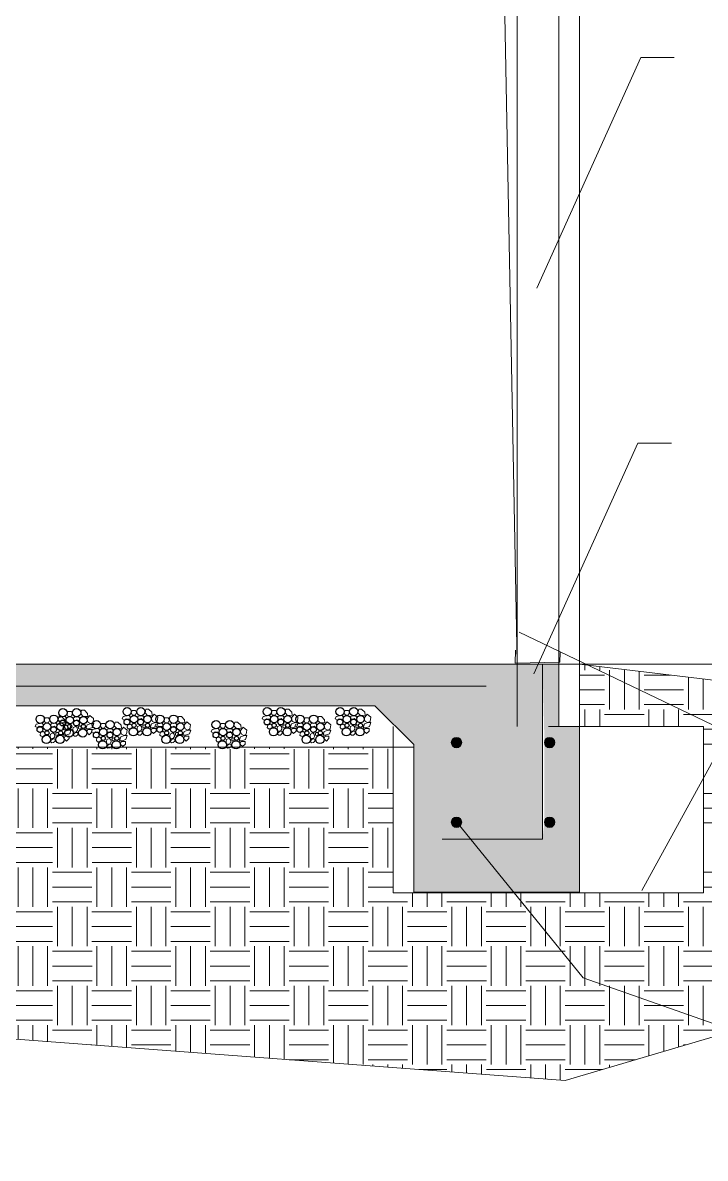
# Model space of a CAD drawing. Header units: feet. Extents: x -21894 to -15366, y -14204 to -9109.
# Drawn here: x -21257.543 to -21255.483, y -11072.071 to -11068.645 of the extents above; entities that cross this region are included whole.
import ezdxf

# ---------------------------------------------------------------- set-up
doc = ezdxf.new("R2010")
doc.units = ezdxf.units.FT
doc.header["$MEASUREMENT"] = 0
doc.linetypes.add('CENTERX2', pattern=[4, 2.5, -0.5, 0.5, -0.5])
doc.layers.get('0').update_dxf_attribs({"color": 4, "linetype": 'CENTERX2', "lineweight": 5})
for name, color, linetype, lineweight in [('anno line', 1, 'Continuous', 5), ('dim', 3, 'Continuous', 5), ('GRAVEL2', 4, 'CENTERX2', 5), ('hatch1', 9, 'CENTERX2', 5), ('hatch2', 6, 'CENTERX2', 5), ('pipe', 4, 'Continuous', 5), ('STRUCTURAL', 6, 'Continuous', 5), ('wall', 7, 'Continuous', 9), ('wall-outside', 7, 'Continuous', 13)]:
    doc.layers.add(name, color=color, linetype=linetype, lineweight=lineweight)
doc.layers.add('GRAVEL1', color=8, linetype='Continuous')

# ---------------------------------------------------------------- blocks, each defined once
blk = doc.blocks.new('STONE')
at = {"layer": 'GRAVEL1'}
for centre, radius in [((-0.6, 0.8), 0.399), ((0.72, 0.8), 0.399), ((-0.62, -0.2), 0.279), ((0.06, 0.08), 0.359), ((0.7, -0.2), 0.279), ((1.37, 0.08), 0.359), ((0, -1.15), 0.399), ((0.06, -0.52), 0.199), ((1.32, -1.15), 0.399), ((1.37, -0.52), 0.199)]:
    blk.add_circle(centre, radius, dxfattribs=at)

msp = doc.modelspace()

# ---------------------------------------------------------------- hatches: boundary and pattern name
at = {"layer": 'dim'}
h = msp.add_hatch(color=256, dxfattribs=at)
h.dxf.hatch_style = 1
h.paths.add_polyline_path([(-21256.21796, -11070.81651, 1), (-21256.24921, -11070.81651, 1)])
h = msp.add_hatch(color=256, dxfattribs=at)
h.dxf.hatch_style = 1
h.paths.add_polyline_path([(-21255.93671, -11070.81651, 1), (-21255.96796, -11070.81651, 1)])
h = msp.add_hatch(color=256, dxfattribs=at)
h.dxf.hatch_style = 1
h.paths.add_polyline_path([(-21256.21796, -11071.05675, 1), (-21256.24921, -11071.05675, 1)])
h = msp.add_hatch(color=256, dxfattribs=at)
h.dxf.hatch_style = 1
h.paths.add_polyline_path([(-21255.93671, -11071.05675, 1), (-21255.96796, -11071.05675, 1)])
at = {"layer": 'hatch1'}
h = msp.add_hatch(dxfattribs=at)
h.set_pattern_fill('AR-CONC', color=256, scale=0.01875)
h.set_pattern_definition([(50, (-21455.68412, -11079.14434), (0.13448772, -0.01176615), [0.01406265, -0.15468915]), (355, (-21455.68412, -11079.14434), (-0.02601615, 0.14103753), [0.01125012, -0.12375132]), (100.451444, (-21455.67291, -11079.14532), (0.10847157, 0.12927138), [0.01195141, -0.13146555]), (46.1842, (-21455.68412, -11079.10684), (0.20010989, -0.0310352), [0.02109398, -0.23203373]), (96.63564, (-21455.66744, -11079.10943), (0.17525099, 0.18264919), [0.01792713, -0.19719844]), (351.18416, (-21455.68412, -11079.10684), (0.17525099, 0.18264919), [0.01687518, -0.18562698]), (21, (-21455.66537, -11079.11622), (0.11192127, -0.07549185), [0.01406265, -0.15468915]), (326, (-21455.66537, -11079.11622), (0.04562211, 0.13596709), [0.01125012, -0.12375132]), (71.451445, (-21455.65604, -11079.12251), (0.15754338, 0.06047524), [0.01195141, -0.13146555]), (37.5, (-21455.68412, -11079.144342), (0.002279997, 0.062418264), [0, -0.122251306, 0, -0.125626342, 0, -0.124220077]), (7.5, (-21455.68412, -11079.14434), (0.049326065, 0.073952986), [0, -0.071625765, 0, -0.119438776, 0, -0.047344256]), (327.5, (-21455.725934, -11079.14434), (0.100092776, -0.004229084), [0, -0.0468755, 0, -0.146251562, 0, -0.194064573]), (317.5, (-21455.74468, -11079.14434), (0.109348575, 0.018769885), [0, -0.06093815, 0, -0.097126038, 0, -0.137813972])])
h.paths.add_polyline_path([(-21266.61261, -11070.82237), (-21266.49542, -11070.70519), (-21263.13049, -11070.70519), (-21263.13812, -11070.58018), (-21267.00128, -11070.58018), (-21267.00714, -11071.05675, -1), (-21267.03839, -11071.05675, -1), (-21267.00714, -11071.05675), (-21267.00714, -11070.81671, -0.9938716), (-21267.03839, -11070.81651, -1), (-21267.00714, -11070.81651), (-21267.00128, -11070.58018), (-21267.05011, -11070.58018), (-21267.05011, -11070.76769), (-21267.11261, -11070.76769), (-21267.11261, -11071.26769), (-21266.61261, -11071.26769)])
h.paths.add_polyline_path([(-21266.75714, -11070.81651, -1), (-21266.72589, -11070.81651, -1)], flags=16)
h.paths.add_polyline_path([(-21266.72589, -11071.05675, -1), (-21266.75714, -11071.05675, -1)], flags=16)
h.paths.add_polyline_path([(-21255.97382, -11070.58018), (-21260.50858, -11070.58018), (-21260.53595, -11070.70519), (-21256.47969, -11070.70519), (-21256.3625, -11070.82237), (-21256.3625, -11071.26769), (-21255.86249, -11071.26769), (-21255.86249, -11070.76769), (-21255.92499, -11070.76769), (-21255.92499, -11070.58018), (-21255.97382, -11070.58018), (-21255.96796, -11070.81651, -1), (-21255.93671, -11070.81651, -1), (-21255.96796, -11070.81651), (-21255.96796, -11071.05644, -0.9899843), (-21255.93671, -11071.05675, -1), (-21255.96796, -11071.05675), (-21255.97382, -11071.10753)])
h.paths.add_polyline_path([(-21256.24921, -11070.81651, -1), (-21256.21796, -11070.81651, -1)], flags=16)
h.paths.add_polyline_path([(-21256.21796, -11071.05675, -1), (-21256.24921, -11071.05675, -1)], flags=16)
at = {"layer": 'hatch2'}
h = msp.add_hatch(dxfattribs=at)
h.set_pattern_fill('EARTH', color=256, scale=0.476138)
h.set_pattern_definition([(0, (-5378.48879, -2181.08653), (0.1190345, 0.1190345), [0.1190345, -0.1190345]), (0, (-5378.48879, -2181.0419), (0.1190345, 0.1190345), [0.1190345, -0.1190345]), (0, (-5378.48879, -2180.99726), (0.1190345, 0.1190345), [0.1190345, -0.1190345]), (90, (-5378.47391, -2180.98238), (-0.1190345, 0.1190345), [0.1190345, -0.1190345]), (90, (-5378.42927, -2180.98238), (-0.1190345, 0.1190345), [0.1190345, -0.1190345]), (90, (-5378.38464, -2180.98238), (-0.1190345, 0.1190345), [0.1190345, -0.1190345])])
h.paths.add_polyline_path([(-21255.90577, -11071.8361), (-21254.93698, -11071.5502), (-21254.90768, -11071.1279), (-21255.08132, -11070.67241), (-21255.86249, -11070.58018), (-21255.86249, -11070.76769), (-21255.48749, -11070.76769), (-21255.48749, -11071.26964), (-21256.425, -11071.26964), (-21256.425, -11070.83019), (-21256.91572, -11070.83019), (-21256.93391, -11070.84515), (-21256.93261, -11070.83687), (-21256.9393, -11070.83019), (-21257.27703, -11070.83019), (-21257.29523, -11070.84515), (-21257.29392, -11070.83687), (-21257.30061, -11070.83019), (-21257.63007, -11070.83019), (-21257.64826, -11070.84515), (-21257.64695, -11070.83687), (-21257.65364, -11070.83019), (-21257.99138, -11070.83019), (-21258.00958, -11070.84515), (-21258.00827, -11070.83687), (-21258.01496, -11070.83019), (-21258.4253, -11070.83019), (-21258.4435, -11070.84515), (-21258.44219, -11070.83687), (-21258.44888, -11070.83019), (-21258.86343, -11070.83019), (-21258.88163, -11070.84515), (-21258.88032, -11070.83687), (-21258.88701, -11070.83019), (-21260.56331, -11070.83019), (-21260.82017, -11072.00357), (-21258.63685, -11071.63105)])

# ---------------------------------------------------------------- linework, layer by layer
at = {"layer": 'anno line', "linetype": 'Continuous'}
msp.add_line((-21254.66316, -11070.58018), (-21255.86249, -11070.58018), dxfattribs=at)
for points in [[(-21255.99138, -11069.4451), (-21255.67706, -11068.74999), (-21255.57603, -11068.74999)], [(-21256.00018, -11070.60856), (-21255.68586, -11069.91346), (-21255.58483, -11069.91346)], [(-21256.23216, -11071.05677), (-21255.85145, -11071.52646), (-21254.30202, -11072.0706)]]:
    msp.add_lwpolyline(points, dxfattribs=at)
at = {"layer": 'anno line', "linetype": 'Continuous', "extrusion": (0, 0, -1)}
for points in [[(21256.04478, -11070.48301), (21255.41256, -11070.78586), (21254.28433, -11071.1044)], [(21255.67383, -11071.26274), (21255.41256, -11070.78586)]]:
    msp.add_lwpolyline(points, dxfattribs=at)
at = {"layer": 'dim'}
msp.add_line((-21260.56331, -11070.83019), (-21256.3625, -11070.83019), dxfattribs=at)
at = {"layer": 'GRAVEL2'}
for points in [[(-21257.39621, -11070.72252), (-21257.40654, -11070.72257), (-21257.41003, -11070.72997), (-21257.40567, -11070.73736), (-21257.39697, -11070.73649), (-21257.39305, -11070.72866)], [(-21257.3604, -11070.73779), (-21257.3678, -11070.72997), (-21257.36562, -11070.71866), (-21257.35692, -11070.71866), (-21257.34734, -11070.72823), (-21257.34647, -11070.73736)], [(-21257.20224, -11070.71925), (-21257.21258, -11070.71931), (-21257.21606, -11070.7267), (-21257.21171, -11070.73409), (-21257.203, -11070.73322), (-21257.19909, -11070.7254)], [(-21257.16644, -11070.73453), (-21257.17384, -11070.7267), (-21257.17166, -11070.7154), (-21257.16295, -11070.7154), (-21257.15338, -11070.72496), (-21257.15251, -11070.73409)], [(-21256.77931, -11070.71925), (-21256.78965, -11070.71931), (-21256.79313, -11070.7267), (-21256.78878, -11070.73409), (-21256.78007, -11070.73322), (-21256.77615, -11070.7254)], [(-21256.7435, -11070.73453), (-21256.7509, -11070.7267), (-21256.74872, -11070.7154), (-21256.74002, -11070.7154), (-21256.73044, -11070.72496), (-21256.72957, -11070.73409)], [(-21256.55943, -11070.71925), (-21256.56976, -11070.71931), (-21256.57325, -11070.7267), (-21256.56889, -11070.73409), (-21256.56019, -11070.73322), (-21256.55627, -11070.7254)], [(-21256.52362, -11070.73453), (-21256.53102, -11070.7267), (-21256.52884, -11070.7154), (-21256.52014, -11070.7154), (-21256.51056, -11070.72496), (-21256.50969, -11070.73409)], [(-21257.49165, -11070.75867), (-21257.50253, -11070.76084), (-21257.50558, -11070.7678), (-21257.49818, -11070.77127), (-21257.49296, -11070.76736), (-21257.48555, -11070.76823), (-21257.48338, -11070.76954), (-21257.4799, -11070.76258), (-21257.48381, -11070.7578)], [(-21257.46477, -11070.74208), (-21257.47511, -11070.74214), (-21257.47859, -11070.74954), (-21257.47424, -11070.75693), (-21257.46553, -11070.75606), (-21257.46161, -11070.74823)], [(-21257.45281, -11070.75831), (-21257.4585, -11070.76096), (-21257.45831, -11070.76777), (-21257.45262, -11070.76909), (-21257.44788, -11070.76701), (-21257.44372, -11070.77061), (-21257.43955, -11070.76701), (-21257.44049, -11070.76133), (-21257.44334, -11070.75831), (-21257.44978, -11070.75906)], [(-21257.42309, -11070.7391), (-21257.43397, -11070.74127), (-21257.43702, -11070.74823), (-21257.42962, -11070.7517), (-21257.42439, -11070.74779), (-21257.41699, -11070.74866), (-21257.41482, -11070.74997), (-21257.41133, -11070.74301), (-21257.41525, -11070.73823)], [(-21257.42896, -11070.75736), (-21257.43636, -11070.74954), (-21257.43419, -11070.73823), (-21257.42548, -11070.73823), (-21257.4159, -11070.7478), (-21257.41503, -11070.75693)], [(-21257.4085, -11070.75388), (-21257.41808, -11070.76519), (-21257.41416, -11070.77519), (-21257.40632, -11070.77867), (-21257.39936, -11070.77519), (-21257.39762, -11070.76301)], [(-21257.38425, -11070.73874), (-21257.38993, -11070.74139), (-21257.38974, -11070.7482), (-21257.38406, -11070.74953), (-21257.37932, -11070.74744), (-21257.37515, -11070.75104), (-21257.37098, -11070.74744), (-21257.37193, -11070.74177), (-21257.37477, -11070.73874), (-21257.38122, -11070.73949)], [(-21257.33652, -11070.75921), (-21257.34824, -11070.76311), (-21257.35215, -11070.77483), (-21257.34434, -11070.77483), (-21257.33262, -11070.77093), (-21257.32871, -11070.75921)], [(-21257.33994, -11070.73431), (-21257.34952, -11070.74562), (-21257.3456, -11070.75562), (-21257.33776, -11070.7591), (-21257.3308, -11070.75562), (-21257.32906, -11070.74344)], [(-21257.29499, -11070.75839), (-21257.30533, -11070.75845), (-21257.30881, -11070.76584), (-21257.30446, -11070.77324), (-21257.29575, -11070.77237), (-21257.29184, -11070.76454)], [(-21257.25919, -11070.77367), (-21257.26659, -11070.76584), (-21257.26441, -11070.75454), (-21257.2557, -11070.75454), (-21257.24613, -11070.76411), (-21257.24525, -11070.77324)], [(-21257.22912, -11070.73583), (-21257.24001, -11070.73801), (-21257.24305, -11070.74496), (-21257.23565, -11070.74844), (-21257.23043, -11070.74453), (-21257.22303, -11070.7454), (-21257.22085, -11070.7467), (-21257.21737, -11070.73975), (-21257.22129, -11070.73496)], [(-21257.2173, -11070.76054), (-21257.22639, -11070.76347), (-21257.22785, -11070.77108), (-21257.22434, -11070.77459), (-21257.21877, -11070.77518), (-21257.21291, -11070.77049), (-21257.21408, -11070.76405)], [(-21257.19029, -11070.73547), (-21257.19597, -11070.73812), (-21257.19578, -11070.74494), (-21257.1901, -11070.74626), (-21257.18536, -11070.74418), (-21257.18119, -11070.74778), (-21257.17702, -11070.74418), (-21257.17797, -11070.7385), (-21257.18081, -11070.73547), (-21257.18725, -11070.73623)], [(-21257.14256, -11070.75594), (-21257.15428, -11070.75985), (-21257.15819, -11070.77157), (-21257.15037, -11070.77157), (-21257.13865, -11070.76766), (-21257.13475, -11070.75594)], [(-21257.14598, -11070.73105), (-21257.15555, -11070.74236), (-21257.15163, -11070.75235), (-21257.1438, -11070.75583), (-21257.13683, -11070.75235), (-21257.13509, -11070.74018)], [(-21257.13033, -11070.75867), (-21257.14122, -11070.76084), (-21257.14426, -11070.7678), (-21257.13686, -11070.77127), (-21257.13164, -11070.76736), (-21257.12424, -11070.76823), (-21257.12206, -11070.76954), (-21257.11858, -11070.76258), (-21257.1225, -11070.7578)], [(-21257.10345, -11070.74208), (-21257.11379, -11070.74214), (-21257.11727, -11070.74954), (-21257.11292, -11070.75693), (-21257.10421, -11070.75606), (-21257.1003, -11070.74823)], [(-21257.0915, -11070.75831), (-21257.09718, -11070.76096), (-21257.09699, -11070.76777), (-21257.09131, -11070.76909), (-21257.08657, -11070.76701), (-21257.0824, -11070.77061), (-21257.07823, -11070.76701), (-21257.07918, -11070.76133), (-21257.08202, -11070.75831), (-21257.08846, -11070.75906)], [(-21257.06765, -11070.75736), (-21257.07505, -11070.74954), (-21257.07287, -11070.73823), (-21257.06416, -11070.73823), (-21257.05459, -11070.7478), (-21257.05372, -11070.75693)], [(-21257.04719, -11070.75388), (-21257.05676, -11070.76519), (-21257.05285, -11070.77519), (-21257.04501, -11070.77867), (-21257.03804, -11070.77519), (-21257.0363, -11070.76301)], [(-21256.93368, -11070.75839), (-21256.94402, -11070.75845), (-21256.9475, -11070.76584), (-21256.94315, -11070.77324), (-21256.93444, -11070.77237), (-21256.93052, -11070.76454)], [(-21256.89787, -11070.77367), (-21256.90527, -11070.76584), (-21256.90309, -11070.75454), (-21256.89439, -11070.75454), (-21256.88481, -11070.76411), (-21256.88394, -11070.77324)], [(-21256.80619, -11070.73583), (-21256.81707, -11070.73801), (-21256.82012, -11070.74496), (-21256.81272, -11070.74844), (-21256.80749, -11070.74453), (-21256.80009, -11070.7454), (-21256.79792, -11070.7467), (-21256.79443, -11070.73975), (-21256.79835, -11070.73496)], [(-21256.79437, -11070.76054), (-21256.80345, -11070.76347), (-21256.80492, -11070.77108), (-21256.8014, -11070.77459), (-21256.79583, -11070.77518), (-21256.78997, -11070.77049), (-21256.79114, -11070.76405)], [(-21256.76735, -11070.73547), (-21256.77304, -11070.73812), (-21256.77285, -11070.74494), (-21256.76716, -11070.74626), (-21256.76242, -11070.74418), (-21256.75825, -11070.74778), (-21256.75409, -11070.74418), (-21256.75503, -11070.7385), (-21256.75788, -11070.73547), (-21256.76432, -11070.73623)], [(-21256.71963, -11070.75594), (-21256.73134, -11070.75985), (-21256.73525, -11070.77157), (-21256.72744, -11070.77157), (-21256.71572, -11070.76766), (-21256.71181, -11070.75594)], [(-21256.72304, -11070.73105), (-21256.73262, -11070.74236), (-21256.7287, -11070.75235), (-21256.72086, -11070.75583), (-21256.7139, -11070.75235), (-21256.71216, -11070.74018)], [(-21256.7074, -11070.75867), (-21256.71828, -11070.76084), (-21256.72133, -11070.7678), (-21256.71393, -11070.77127), (-21256.7087, -11070.76736), (-21256.7013, -11070.76823), (-21256.69913, -11070.76954), (-21256.69564, -11070.76258), (-21256.69956, -11070.7578)], [(-21256.68052, -11070.74208), (-21256.69086, -11070.74214), (-21256.69434, -11070.74954), (-21256.68999, -11070.75693), (-21256.68128, -11070.75606), (-21256.67736, -11070.74823)], [(-21256.66856, -11070.75831), (-21256.67425, -11070.76096), (-21256.67406, -11070.76777), (-21256.66837, -11070.76909), (-21256.66363, -11070.76701), (-21256.65946, -11070.77061), (-21256.6553, -11070.76701), (-21256.65624, -11070.76133), (-21256.65909, -11070.75831), (-21256.66553, -11070.75906)], [(-21256.64471, -11070.75736), (-21256.65211, -11070.74954), (-21256.64993, -11070.73823), (-21256.64123, -11070.73823), (-21256.63165, -11070.7478), (-21256.63078, -11070.75693)], [(-21256.62425, -11070.75388), (-21256.63383, -11070.76519), (-21256.62991, -11070.77519), (-21256.62207, -11070.77867), (-21256.61511, -11070.77519), (-21256.61337, -11070.76301)], [(-21256.58631, -11070.73583), (-21256.59719, -11070.73801), (-21256.60024, -11070.74496), (-21256.59284, -11070.74844), (-21256.58761, -11070.74453), (-21256.58021, -11070.7454), (-21256.57803, -11070.7467), (-21256.57455, -11070.73975), (-21256.57847, -11070.73496)], [(-21256.57448, -11070.76054), (-21256.58357, -11070.76347), (-21256.58503, -11070.77108), (-21256.58152, -11070.77459), (-21256.57595, -11070.77518), (-21256.57009, -11070.77049), (-21256.57126, -11070.76405)], [(-21256.54747, -11070.73547), (-21256.55315, -11070.73812), (-21256.55296, -11070.74494), (-21256.54728, -11070.74626), (-21256.54254, -11070.74418), (-21256.53837, -11070.74778), (-21256.5342, -11070.74418), (-21256.53515, -11070.7385), (-21256.53799, -11070.73547), (-21256.54444, -11070.73623)], [(-21256.49974, -11070.75594), (-21256.51146, -11070.75985), (-21256.51537, -11070.77157), (-21256.50756, -11070.77157), (-21256.49584, -11070.76766), (-21256.49193, -11070.75594)], [(-21256.50316, -11070.73105), (-21256.51273, -11070.74236), (-21256.50882, -11070.75235), (-21256.50098, -11070.75583), (-21256.49402, -11070.75235), (-21256.49227, -11070.74018)], [(-21257.47983, -11070.78337), (-21257.48891, -11070.7863), (-21257.49038, -11070.79391), (-21257.48686, -11070.79742), (-21257.48129, -11070.79801), (-21257.47543, -11070.79333), (-21257.4766, -11070.78689)], [(-21257.4514, -11070.78747), (-21257.45902, -11070.79098), (-21257.4599, -11070.79655), (-21257.45873, -11070.80357), (-21257.44994, -11070.80445), (-21257.44613, -11070.7983), (-21257.447, -11070.79069)], [(-21257.43938, -11070.78542), (-21257.44319, -11070.78777), (-21257.44319, -11070.79391), (-21257.43938, -11070.79508), (-21257.43558, -11070.79333), (-21257.43528, -11070.78806)], [(-21257.41127, -11070.76381), (-21257.42035, -11070.76673), (-21257.42182, -11070.77434), (-21257.4183, -11070.77785), (-21257.41273, -11070.77844), (-21257.40687, -11070.77376), (-21257.40804, -11070.76732)], [(-21257.40509, -11070.77878), (-21257.4168, -11070.78268), (-21257.42071, -11070.7944), (-21257.4129, -11070.7944), (-21257.40118, -11070.7905), (-21257.39727, -11070.77878)], [(-21257.38284, -11070.7679), (-21257.39046, -11070.77142), (-21257.39134, -11070.77698), (-21257.39017, -11070.784), (-21257.38137, -11070.78488), (-21257.37756, -11070.77873), (-21257.37844, -11070.77112)], [(-21257.38049, -11070.78576), (-21257.3846, -11070.78664), (-21257.38811, -11070.78927), (-21257.38958, -11070.79161), (-21257.39046, -11070.79395), (-21257.38694, -11070.79717), (-21257.38137, -11070.79688), (-21257.37639, -11070.79278), (-21257.37639, -11070.78634)], [(-21257.37082, -11070.76585), (-21257.37463, -11070.7682), (-21257.37463, -11070.77434), (-21257.37082, -11070.77551), (-21257.36701, -11070.77376), (-21257.36672, -11070.76849)], [(-21257.33431, -11070.77706), (-21257.34603, -11070.77706), (-21257.34993, -11070.78487), (-21257.34212, -11070.79268), (-21257.33431, -11070.78487)], [(-21257.32187, -11070.77497), (-21257.33276, -11070.77715), (-21257.3358, -11070.78411), (-21257.3284, -11070.78758), (-21257.32318, -11070.78367), (-21257.31578, -11070.78454), (-21257.3136, -11070.78584), (-21257.31012, -11070.77889), (-21257.31404, -11070.77411)], [(-21257.28304, -11070.77462), (-21257.28872, -11070.77727), (-21257.28853, -11070.78408), (-21257.28285, -11070.7854), (-21257.27811, -11070.78332), (-21257.27394, -11070.78692), (-21257.26977, -11070.78332), (-21257.27072, -11070.77764), (-21257.27356, -11070.77462), (-21257.28, -11070.77537)], [(-21257.23531, -11070.79509), (-21257.24703, -11070.79899), (-21257.25094, -11070.81071), (-21257.24312, -11070.81071), (-21257.2314, -11070.8068), (-21257.2275, -11070.79509)], [(-21257.23872, -11070.77019), (-21257.2483, -11070.7815), (-21257.24438, -11070.7915), (-21257.23655, -11070.79497), (-21257.22958, -11070.7915), (-21257.22784, -11070.77932)], [(-21257.18888, -11070.76464), (-21257.19649, -11070.76815), (-21257.19737, -11070.77371), (-21257.1962, -11070.78074), (-21257.18741, -11070.78162), (-21257.1836, -11070.77547), (-21257.18448, -11070.76786)], [(-21257.18653, -11070.78249), (-21257.19063, -11070.78337), (-21257.19415, -11070.78601), (-21257.19562, -11070.78835), (-21257.19649, -11070.79069), (-21257.19298, -11070.79391), (-21257.18741, -11070.79362), (-21257.18243, -11070.78952), (-21257.18243, -11070.78308)], [(-21257.17686, -11070.76259), (-21257.18067, -11070.76493), (-21257.18067, -11070.77108), (-21257.17686, -11070.77225), (-21257.17305, -11070.77049), (-21257.17276, -11070.76523)], [(-21257.14034, -11070.77379), (-21257.15206, -11070.77379), (-21257.15597, -11070.78161), (-21257.14816, -11070.78942), (-21257.14034, -11070.78161)], [(-21257.11851, -11070.78337), (-21257.1276, -11070.7863), (-21257.12906, -11070.79391), (-21257.12555, -11070.79742), (-21257.11998, -11070.79801), (-21257.11412, -11070.79333), (-21257.11529, -11070.78689)], [(-21257.09009, -11070.78747), (-21257.09771, -11070.79098), (-21257.09858, -11070.79655), (-21257.09741, -11070.80357), (-21257.08862, -11070.80445), (-21257.08481, -11070.7983), (-21257.08569, -11070.79069)], [(-21257.07807, -11070.78542), (-21257.08188, -11070.78777), (-21257.08188, -11070.79391), (-21257.07807, -11070.79508), (-21257.07426, -11070.79333), (-21257.07397, -11070.78806)], [(-21257.04377, -11070.77878), (-21257.05549, -11070.78268), (-21257.0594, -11070.7944), (-21257.05158, -11070.7944), (-21257.03986, -11070.7905), (-21257.03596, -11070.77878)], [(-21256.96056, -11070.77497), (-21256.97144, -11070.77715), (-21256.97449, -11070.78411), (-21256.96709, -11070.78758), (-21256.96186, -11070.78367), (-21256.95446, -11070.78454), (-21256.95229, -11070.78584), (-21256.9488, -11070.77889), (-21256.95272, -11070.77411)], [(-21256.92172, -11070.77462), (-21256.92741, -11070.77727), (-21256.92722, -11070.78408), (-21256.92153, -11070.7854), (-21256.91679, -11070.78332), (-21256.91262, -11070.78692), (-21256.90846, -11070.78332), (-21256.9094, -11070.77764), (-21256.91225, -11070.77462), (-21256.91869, -11070.77537)], [(-21256.874, -11070.79509), (-21256.88571, -11070.79899), (-21256.88962, -11070.81071), (-21256.88181, -11070.81071), (-21256.87009, -11070.8068), (-21256.86618, -11070.79509)], [(-21256.87741, -11070.77019), (-21256.88699, -11070.7815), (-21256.88307, -11070.7915), (-21256.87523, -11070.79497), (-21256.86827, -11070.7915), (-21256.86653, -11070.77932)], [(-21256.76594, -11070.76464), (-21256.77356, -11070.76815), (-21256.77444, -11070.77371), (-21256.77327, -11070.78074), (-21256.76447, -11070.78162), (-21256.76066, -11070.77547), (-21256.76154, -11070.76786)], [(-21256.7636, -11070.78249), (-21256.7677, -11070.78337), (-21256.77121, -11070.78601), (-21256.77268, -11070.78835), (-21256.77356, -11070.79069), (-21256.77004, -11070.79391), (-21256.76447, -11070.79362), (-21256.75949, -11070.78952), (-21256.75949, -11070.78308)], [(-21256.75392, -11070.76259), (-21256.75773, -11070.76493), (-21256.75773, -11070.77108), (-21256.75392, -11070.77225), (-21256.75011, -11070.77049), (-21256.74982, -11070.76523)], [(-21256.71741, -11070.77379), (-21256.72913, -11070.77379), (-21256.73303, -11070.78161), (-21256.72522, -11070.78942), (-21256.71741, -11070.78161)], [(-21256.69558, -11070.78337), (-21256.70466, -11070.7863), (-21256.70613, -11070.79391), (-21256.70261, -11070.79742), (-21256.69704, -11070.79801), (-21256.69118, -11070.79333), (-21256.69235, -11070.78689)], [(-21256.66715, -11070.78747), (-21256.67477, -11070.79098), (-21256.67565, -11070.79655), (-21256.67448, -11070.80357), (-21256.66568, -11070.80445), (-21256.66188, -11070.7983), (-21256.66275, -11070.79069)], [(-21256.65513, -11070.78542), (-21256.65894, -11070.78777), (-21256.65894, -11070.79391), (-21256.65513, -11070.79508), (-21256.65132, -11070.79333), (-21256.65103, -11070.78806)], [(-21256.62084, -11070.77878), (-21256.63255, -11070.78268), (-21256.63646, -11070.7944), (-21256.62865, -11070.7944), (-21256.61693, -11070.7905), (-21256.61302, -11070.77878)], [(-21256.54606, -11070.76464), (-21256.55368, -11070.76815), (-21256.55456, -11070.77371), (-21256.55338, -11070.78074), (-21256.54459, -11070.78162), (-21256.54078, -11070.77547), (-21256.54166, -11070.76786)], [(-21256.54371, -11070.78249), (-21256.54782, -11070.78337), (-21256.55133, -11070.78601), (-21256.5528, -11070.78835), (-21256.55368, -11070.79069), (-21256.55016, -11070.79391), (-21256.54459, -11070.79362), (-21256.53961, -11070.78952), (-21256.53961, -11070.78308)], [(-21256.53404, -11070.76259), (-21256.53785, -11070.76493), (-21256.53785, -11070.77108), (-21256.53404, -11070.77225), (-21256.53023, -11070.77049), (-21256.52994, -11070.76523)], [(-21256.49752, -11070.77379), (-21256.50924, -11070.77379), (-21256.51315, -11070.78161), (-21256.50534, -11070.78942), (-21256.49752, -11070.78161)], [(-21257.44906, -11070.80533), (-21257.45316, -11070.8062), (-21257.45668, -11070.80884), (-21257.45814, -11070.81118), (-21257.45902, -11070.81352), (-21257.4555, -11070.81674), (-21257.44994, -11070.81645), (-21257.44495, -11070.81235), (-21257.44495, -11070.80591)], [(-21257.40287, -11070.79663), (-21257.41459, -11070.79663), (-21257.41849, -11070.80444), (-21257.41068, -11070.81225), (-21257.40287, -11070.80444)], [(-21257.31005, -11070.79968), (-21257.31914, -11070.80261), (-21257.3206, -11070.81022), (-21257.31709, -11070.81373), (-21257.31152, -11070.81432), (-21257.30566, -11070.80964), (-21257.30683, -11070.8032)], [(-21257.28162, -11070.80378), (-21257.28924, -11070.80729), (-21257.29012, -11070.81286), (-21257.28895, -11070.81988), (-21257.28016, -11070.82076), (-21257.27635, -11070.81461), (-21257.27723, -11070.807)], [(-21257.27928, -11070.82164), (-21257.28338, -11070.82251), (-21257.2869, -11070.82515), (-21257.28837, -11070.82749), (-21257.28924, -11070.82983), (-21257.28573, -11070.83305), (-21257.28016, -11070.83276), (-21257.27518, -11070.82866), (-21257.27518, -11070.82222)], [(-21257.26961, -11070.80173), (-21257.27342, -11070.80407), (-21257.27342, -11070.81022), (-21257.26961, -11070.81139), (-21257.2658, -11070.80964), (-21257.26551, -11070.80437)], [(-21257.23309, -11070.81294), (-21257.24481, -11070.81294), (-21257.24872, -11070.82075), (-21257.24091, -11070.82856), (-21257.23309, -11070.82075)], [(-21257.08774, -11070.80533), (-21257.09184, -11070.8062), (-21257.09536, -11070.80884), (-21257.09683, -11070.81118), (-21257.09771, -11070.81352), (-21257.09419, -11070.81674), (-21257.08862, -11070.81645), (-21257.08364, -11070.81235), (-21257.08364, -11070.80591)], [(-21257.04155, -11070.79663), (-21257.05327, -11070.79663), (-21257.05718, -11070.80444), (-21257.04937, -11070.81225), (-21257.04155, -11070.80444)], [(-21256.94874, -11070.79968), (-21256.95782, -11070.80261), (-21256.95929, -11070.81022), (-21256.95577, -11070.81373), (-21256.9502, -11070.81432), (-21256.94434, -11070.80964), (-21256.94551, -11070.8032)], [(-21256.92031, -11070.80378), (-21256.92793, -11070.80729), (-21256.92881, -11070.81286), (-21256.92764, -11070.81988), (-21256.91884, -11070.82076), (-21256.91503, -11070.81461), (-21256.91591, -11070.807)], [(-21256.91797, -11070.82164), (-21256.92207, -11070.82251), (-21256.92559, -11070.82515), (-21256.92705, -11070.82749), (-21256.92793, -11070.82983), (-21256.92441, -11070.83305), (-21256.91884, -11070.83276), (-21256.91386, -11070.82866), (-21256.91386, -11070.82222)], [(-21256.90829, -11070.80173), (-21256.9121, -11070.80407), (-21256.9121, -11070.81022), (-21256.90829, -11070.81139), (-21256.90448, -11070.80964), (-21256.90419, -11070.80437)], [(-21256.87178, -11070.81294), (-21256.8835, -11070.81294), (-21256.8874, -11070.82075), (-21256.87959, -11070.82856), (-21256.87178, -11070.82075)], [(-21256.66481, -11070.80533), (-21256.66891, -11070.8062), (-21256.67243, -11070.80884), (-21256.67389, -11070.81118), (-21256.67477, -11070.81352), (-21256.67125, -11070.81674), (-21256.66568, -11070.81645), (-21256.6607, -11070.81235), (-21256.6607, -11070.80591)], [(-21256.61862, -11070.79663), (-21256.63034, -11070.79663), (-21256.63424, -11070.80444), (-21256.62643, -11070.81225), (-21256.61862, -11070.80444)]]:
    msp.add_lwpolyline(points, close=True, dxfattribs=at)
at = {"layer": 'pipe'}
msp.add_line((-21260.52312, -11070.64659), (-21256.14374, -11070.64659), dxfattribs=at)
at = {"layer": 'STRUCTURAL'}
for p, q in [((-21256.04999, -11070.57671), (-21256.13593, -11066.08795)), ((-21256.425, -11070.76769), (-21256.425, -11071.26964)), ((-21255.95624, -11070.76769), (-21255.48749, -11070.76769)), ((-21255.48749, -11070.76769), (-21255.48749, -11071.26964)), ((-21256.425, -11071.26964), (-21255.48749, -11071.26964))]:
    msp.add_line(p, q, dxfattribs=at)
at = {"layer": 'wall', "color": 1}
msp.add_line((-21255.92499, -11066.08014), (-21255.92499, -11070.76769), dxfattribs=at)
at = {"layer": 'wall'}
for p, q in [((-21255.97382, -11070.58018), (-21255.97382, -11071.10753)), ((-21255.86249, -11070.58018), (-21255.08132, -11070.67241)), ((-21256.3625, -11070.82237), (-21256.47969, -11070.70519)), ((-21256.3625, -11071.26769), (-21256.3625, -11070.82237)), ((-21256.27656, -11071.10753), (-21255.97382, -11071.10753)), ((-21254.93698, -11071.5502), (-21255.90577, -11071.8361)), ((-21255.90577, -11071.8361), (-21258.63685, -11071.63105))]:
    msp.add_line(p, q, dxfattribs=at)
at = {"layer": 'wall', "flags": 128}
msp.add_lwpolyline([(-21255.92051, -11070.54478), (-21255.92204, -11070.5738), (-21256.05662, -11070.57686), (-21256.05509, -11070.53714)], dxfattribs=at)
at = {"layer": 'wall'}
for centre in [(-21256.23359, -11070.81651), (-21255.95234, -11070.81651), (-21256.23359, -11071.05675), (-21255.95234, -11071.05675)]:
    msp.add_circle(centre, 0.01563, dxfattribs=at)
at = {"layer": 'wall-outside'}
for p, q in [((-21256.04999, -11066.08014), (-21256.04999, -11070.76769)), ((-21255.86249, -11066.08014), (-21255.86249, -11071.26769)), ((-21261.48755, -11070.58018), (-21255.86249, -11070.58018)), ((-21260.53595, -11070.70519), (-21256.47969, -11070.70519)), ((-21256.3625, -11071.26769), (-21255.86249, -11071.26769))]:
    msp.add_line(p, q, dxfattribs=at)

# ---------------------------------------------------------------- block references
at = {"xscale": 0.03125033383850834, "yscale": 0.03125033383850834, "zscale": 0.03125033383850834}
for p in [(-21257.40293, -11070.75139), (-21257.20897, -11070.74813), (-21256.78603, -11070.74813), (-21256.56615, -11070.74813), (-21257.47149, -11070.77096), (-21257.30172, -11070.78727), (-21257.11018, -11070.77096), (-21256.9404, -11070.78727), (-21256.68724, -11070.77096)]:
    msp.add_blockref('STONE', p, dxfattribs=at)

doc.saveas('drawing.dxf')
